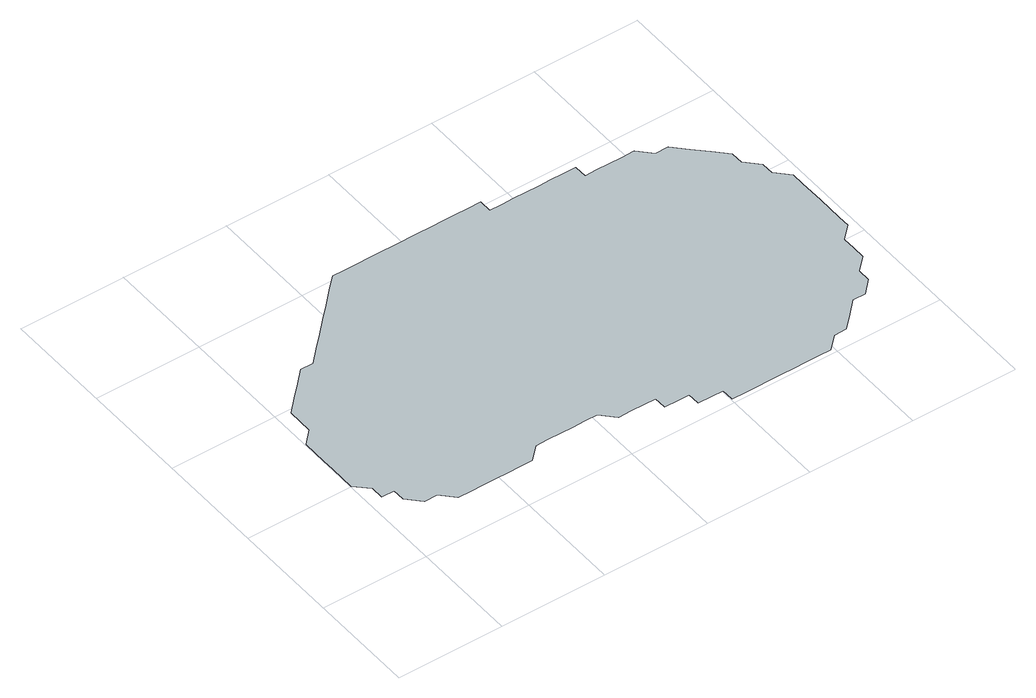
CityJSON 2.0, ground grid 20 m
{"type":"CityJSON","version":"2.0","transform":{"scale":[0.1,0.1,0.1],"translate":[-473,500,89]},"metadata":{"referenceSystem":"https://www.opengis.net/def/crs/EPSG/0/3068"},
"CityObjects":{
"object1":{"type":"GenericCityObject","geometry":[{"type":"MultiSurface","lod":"3","boundaries":[[[0,1,2,3,4,5,6,7,8,9,10,11,12,13,14,15,16,17,18,19,20,21,22,23,24,25,26,27,28,29,30,31,32,33,34,35,36,37,38,39,40,41,42,43,44,45,46,47,48,49,50,51,52,53,54,55,56,57,58,59,60,61,62,63,64,65,66,67,68,69,70,71,72,73,74,75,76,77,78,79,80,81,82,83,84,85,86,87,88,89,90,91,92,93,94,95,96,97,98,99,100,101,102,103,104,105]]]}]}
},
"vertices":[
[410,104,10],[434,80,10],[458,80,10],[482,80,10],[506,80,10],[506,56,10],[530,56,10],[554,56,10],[554,32,10],[578,32,10],[602,32,10],[602,8,10],[626,8,10],[650,8,10],[674,8,10],[698,8,10],[722,8,10],[746,8,10],[770,8,10],[794,8,10],[818,32,10],[842,32,10],[866,56,10],[890,80,10],[914,80,10],[938,104,10],[938,128,10],[962,152,10],[962,176,10],[962,200,10],[986,224,10],[986,248,10],[986,272,10],[986,296,10],[986,320,10],[986,344,10],[986,368,10],[962,392,10],[962,416,10],[938,440,10],[938,464,10],[914,488,10],[890,512,10],[866,536,10],[842,536,10],[818,560,10],[794,560,10],[770,560,10],[746,560,10],[722,560,10],[722,584,10],[698,584,10],[674,584,10],[650,584,10],[626,584,10],[602,584,10],[578,584,10],[554,584,10],[554,608,10],[530,608,10],[506,608,10],[482,608,10],[458,608,10],[434,608,10],[386,608,10],[362,608,10],[338,608,10],[314,608,10],[290,608,10],[266,608,10],[242,584,10],[218,560,10],[194,536,10],[170,512,10],[146,488,10],[122,464,10],[98,464,10],[74,440,10],[50,416,10],[26,392,10],[26,368,10],[26,344,10],[2,320,10],[2,296,10],[2,272,10],[2,248,10],[2,224,10],[2,200,10],[26,176,10],[26,152,10],[50,152,10],[50,128,10],[74,104,10],[98,104,10],[122,80,10],[146,80,10],[170,80,10],[194,80,10],[218,80,10],[242,80,10],[266,80,10],[290,104,10],[314,104,10],[338,104,10],[362,104,10],[386,104,10]
]}
